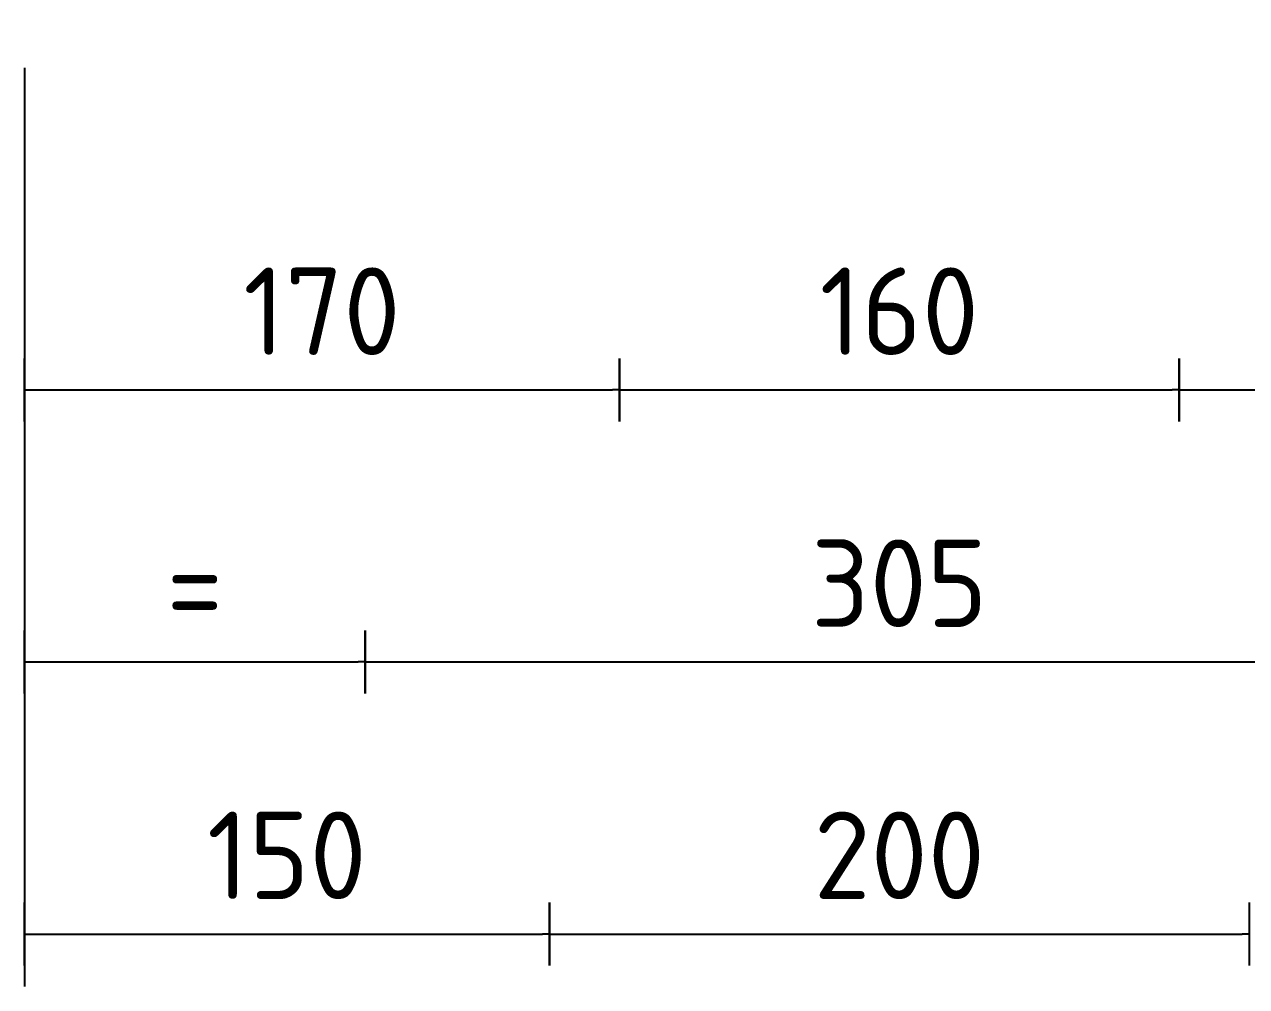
# Model space of a CAD drawing. Header units: millimetres. Extents: x 0 to 420, y 0 to 297.
# Drawn here: x 65.69 to 100.62, y 152.36 to 179.85 of the extents above; entities that cross this region are included whole.
import ezdxf

# ---------------------------------------------------------------- set-up
doc = ezdxf.new("R2010")
doc.units = ezdxf.units.MM
doc.header["$MEASUREMENT"] = 0
doc.layers.get('DEFPOINTS').update_dxf_attribs({"true_color": 0x165788})
doc.layers.add('T25', color=1, linetype='Continuous')
doc.styles.add('iso', font='iso3098b.shx')
doc.dimstyles.new('signsdim', dxfattribs={"dimtxt": 2.5, "dimasz": 0.2, "dimexe": 1.5, "dimexo": 2, "dimgap": 1, "dimtad": 1, "dimlfac": 10, "dimrnd": 1, "dimtxsty": 'iso', "dimblk": 'sgndim', "dimcen": 2.5, "dimse2": 1, "dimadec": 0, "dimazin": 0, "dimtfac": 1, "dimtix": 1, "dimtmove": 0, "dimatfit": 3, "dimfxl": 1, "dimarcsym": 0})

# ---------------------------------------------------------------- blocks, each defined once
blk = doc.blocks.new('sgndim')
for p, q in [((0, 4.5), (0, -4.5)), ((0, 0), (-1, 0))]:
    blk.add_line(p, q)
blk = doc.blocks.new('*D27')
at = {"layer": 'DEFPOINTS', "color": 0, "transparency": 16777216}
for p in [(80.694, 179.228), (100.694, 179.228), (100.694, 153.864)]:
    blk.add_point(p, dxfattribs=at)
at = {"layer": 'T25', "color": 0, "lineweight": -2, "transparency": 16777216}
blk.add_line((80.894, 153.864), (100.494, 153.864), dxfattribs=at)
at = {"layer": 'T25', "color": 0, "lineweight": -2, "transparency": 16777216, "xscale": 0.2, "yscale": 0.2, "zscale": 0.2, "rotation": 180}
blk.add_blockref('sgndim', (80.694, 153.864), dxfattribs=at)
at = {"layer": 'T25', "color": 0, "lineweight": -2, "transparency": 16777216, "xscale": 0.2, "yscale": 0.2, "zscale": 0.2}
blk.add_blockref('sgndim', (100.694, 153.864), dxfattribs=at)
at = {"layer": 'T25', "color": 0, "transparency": 16777216, "insert": (90.694, 156.114), "char_height": 2.5, "attachment_point": 5, "style": 'iso'}
blk.add_mtext('200', dxfattribs=at)
blk = doc.blocks.new('*D28')
at = {"layer": 'DEFPOINTS', "color": 0, "transparency": 16777216}
for p in [(65.694, 176.581), (80.694, 170.546), (80.694, 153.864)]:
    blk.add_point(p, dxfattribs=at)
at = {"layer": 'T25', "color": 0, "lineweight": -2, "transparency": 16777216}
for p, q in [((65.694, 174.581), (65.694, 152.364)), ((65.894, 153.864), (80.494, 153.864))]:
    blk.add_line(p, q, dxfattribs=at)
at = {"layer": 'T25', "color": 0, "lineweight": -2, "transparency": 16777216, "xscale": 0.2, "yscale": 0.2, "zscale": 0.2, "rotation": 180}
blk.add_blockref('sgndim', (65.694, 153.864), dxfattribs=at)
at = {"layer": 'T25', "color": 0, "lineweight": -2, "transparency": 16777216, "xscale": 0.2, "yscale": 0.2, "zscale": 0.2}
blk.add_blockref('sgndim', (80.694, 153.864), dxfattribs=at)
at = {"layer": 'T25', "color": 0, "transparency": 16777216, "insert": (73.194, 156.114), "char_height": 2.5, "attachment_point": 5, "style": 'iso'}
blk.add_mtext('150', dxfattribs=at)
blk = doc.blocks.new('*D30')
at = {"layer": 'DEFPOINTS', "color": 0, "transparency": 16777216}
for p in [(75.428, 186.778), (105.961, 186.778), (105.961, 161.638)]:
    blk.add_point(p, dxfattribs=at)
at = {"layer": 'T25', "color": 0, "lineweight": -2, "transparency": 16777216}
blk.add_line((75.628, 161.638), (105.761, 161.638), dxfattribs=at)
at = {"layer": 'T25', "color": 0, "lineweight": -2, "transparency": 16777216, "xscale": 0.2, "yscale": 0.2, "zscale": 0.2, "rotation": 180}
blk.add_blockref('sgndim', (75.428, 161.638), dxfattribs=at)
at = {"layer": 'T25', "color": 0, "lineweight": -2, "transparency": 16777216, "xscale": 0.2, "yscale": 0.2, "zscale": 0.2}
blk.add_blockref('sgndim', (105.961, 161.638), dxfattribs=at)
at = {"layer": 'T25', "color": 0, "transparency": 16777216, "insert": (90.694, 163.888), "char_height": 2.5, "attachment_point": 5, "style": 'iso'}
blk.add_mtext('305', dxfattribs=at)
blk = doc.blocks.new('*D31')
at = {"layer": 'DEFPOINTS', "color": 0, "transparency": 16777216}
for p in [(65.694, 164.454), (75.428, 164.454), (75.428, 161.638)]:
    blk.add_point(p, dxfattribs=at)
at = {"layer": 'T25', "color": 0, "lineweight": -2, "transparency": 16777216}
for p, q in [((65.694, 162.454), (65.694, 160.138)), ((65.894, 161.638), (75.228, 161.638))]:
    blk.add_line(p, q, dxfattribs=at)
at = {"layer": 'T25', "color": 0, "lineweight": -2, "transparency": 16777216, "xscale": 0.2, "yscale": 0.2, "zscale": 0.2, "rotation": 180}
blk.add_blockref('sgndim', (65.694, 161.638), dxfattribs=at)
at = {"layer": 'T25', "color": 0, "lineweight": -2, "transparency": 16777216, "xscale": 0.2, "yscale": 0.2, "zscale": 0.2}
blk.add_blockref('sgndim', (75.428, 161.638), dxfattribs=at)
at = {"layer": 'T25', "color": 0, "transparency": 16777216, "insert": (70.561, 163.888), "char_height": 2.5, "attachment_point": 5, "style": 'iso'}
blk.add_mtext('=', dxfattribs=at)
blk = doc.blocks.new('*D35')
at = {"layer": 'DEFPOINTS', "color": 0, "transparency": 16777216}
for p in [(82.694, 174.926), (98.694, 174.926), (98.694, 169.411)]:
    blk.add_point(p, dxfattribs=at)
at = {"layer": 'T25', "color": 0, "lineweight": -2, "transparency": 16777216}
blk.add_line((82.894, 169.411), (98.494, 169.411), dxfattribs=at)
at = {"layer": 'T25', "color": 0, "lineweight": -2, "transparency": 16777216, "xscale": 0.2, "yscale": 0.2, "zscale": 0.2, "rotation": 180}
blk.add_blockref('sgndim', (82.694, 169.411), dxfattribs=at)
at = {"layer": 'T25', "color": 0, "lineweight": -2, "transparency": 16777216, "xscale": 0.2, "yscale": 0.2, "zscale": 0.2}
blk.add_blockref('sgndim', (98.694, 169.411), dxfattribs=at)
at = {"layer": 'T25', "color": 0, "transparency": 16777216, "insert": (90.694, 171.661), "char_height": 2.5, "attachment_point": 5, "style": 'iso'}
blk.add_mtext('160', dxfattribs=at)
blk = doc.blocks.new('*D37')
at = {"layer": 'DEFPOINTS', "color": 0, "transparency": 16777216}
for p in [(115.694, 180.73), (98.694, 174.329), (115.694, 169.411)]:
    blk.add_point(p, dxfattribs=at)
at = {"layer": 'T25', "color": 0, "lineweight": -2, "transparency": 16777216}
for p, q in [((115.694, 178.73), (115.694, 167.911)), ((98.894, 169.411), (115.494, 169.411))]:
    blk.add_line(p, q, dxfattribs=at)
at = {"layer": 'T25', "color": 0, "lineweight": -2, "transparency": 16777216, "xscale": 0.2, "yscale": 0.2, "zscale": 0.2, "rotation": 180}
blk.add_blockref('sgndim', (98.694, 169.411), dxfattribs=at)
at = {"layer": 'T25', "color": 0, "lineweight": -2, "transparency": 16777216, "xscale": 0.2, "yscale": 0.2, "zscale": 0.2}
blk.add_blockref('sgndim', (115.694, 169.411), dxfattribs=at)
at = {"layer": 'T25', "color": 0, "transparency": 16777216, "insert": (107.194, 171.661), "char_height": 2.5, "attachment_point": 5, "style": 'iso'}
blk.add_mtext('170', dxfattribs=at)
blk = doc.blocks.new('*D38')
at = {"layer": 'DEFPOINTS', "color": 0, "transparency": 16777216}
for p in [(65.694, 180.614), (82.694, 174.329), (82.694, 169.411)]:
    blk.add_point(p, dxfattribs=at)
at = {"layer": 'T25', "color": 0, "lineweight": -2, "transparency": 16777216}
for p, q in [((65.694, 178.614), (65.694, 167.911)), ((65.894, 169.411), (82.494, 169.411))]:
    blk.add_line(p, q, dxfattribs=at)
at = {"layer": 'T25', "color": 0, "lineweight": -2, "transparency": 16777216, "xscale": 0.2, "yscale": 0.2, "zscale": 0.2, "rotation": 180}
blk.add_blockref('sgndim', (65.694, 169.411), dxfattribs=at)
at = {"layer": 'T25', "color": 0, "lineweight": -2, "transparency": 16777216, "xscale": 0.2, "yscale": 0.2, "zscale": 0.2}
blk.add_blockref('sgndim', (82.694, 169.411), dxfattribs=at)
at = {"layer": 'T25', "color": 0, "transparency": 16777216, "insert": (74.194, 171.661), "char_height": 2.5, "attachment_point": 5, "style": 'iso'}
blk.add_mtext('170', dxfattribs=at)

msp = doc.modelspace()

# ---------------------------------------------------------------- dimensions: what is measured, and where the dimension line sits
at = {"layer": 'T25'}
for base, p1, p2, override, picture, middle in [((105.9606, 161.6376), (75.4277, 186.7784), (105.9606, 186.7784), {"dimse1": 1}, '*D30', (90.6941, 163.8876)), ((115.6941, 169.4108), (98.6941, 174.3291), (115.6941, 180.73), {"dimse1": 1, "dimse2": 0}, '*D37', (107.1941, 171.6608)), ((100.6941, 153.8644), (80.6941, 179.228), (100.6941, 179.228), {"dimse1": 1}, '*D27', (90.6941, 156.1144)), ((98.6941, 169.4108), (82.6941, 174.9259), (98.6941, 174.9259), {"dimse1": 1}, '*D35', (90.6941, 171.6608))]:
    dim = msp.add_linear_dim(base=base, p1=p1, p2=p2, dimstyle='signsdim', override=override, dxfattribs=at)
    dim.commit()
    dim.dimension.update_dxf_attribs({"geometry": picture, "text_midpoint": middle})
for base, p1, p2, picture, middle in [((82.6941, 169.4108), (65.6941, 180.6137), (82.6941, 174.3291), '*D38', (74.1941, 171.6608)), ((80.6941, 153.8644), (65.6941, 176.5807), (80.6941, 170.5463), '*D28', (73.1941, 156.1144))]:
    dim = msp.add_linear_dim(base=base, p1=p1, p2=p2, dimstyle='signsdim', dxfattribs=at)
    dim.commit()
    dim.dimension.update_dxf_attribs({"geometry": picture, "text_midpoint": middle})
dim = msp.add_linear_dim(base=(75.4277, 161.6376), p1=(65.6941, 164.4536), p2=(75.4277, 164.4536), text='=', dimstyle='signsdim', dxfattribs=at)
dim.commit()
dim.dimension.update_dxf_attribs({"geometry": '*D31', "text_midpoint": (70.5609, 163.8876)})

doc.saveas('drawing.dxf')
